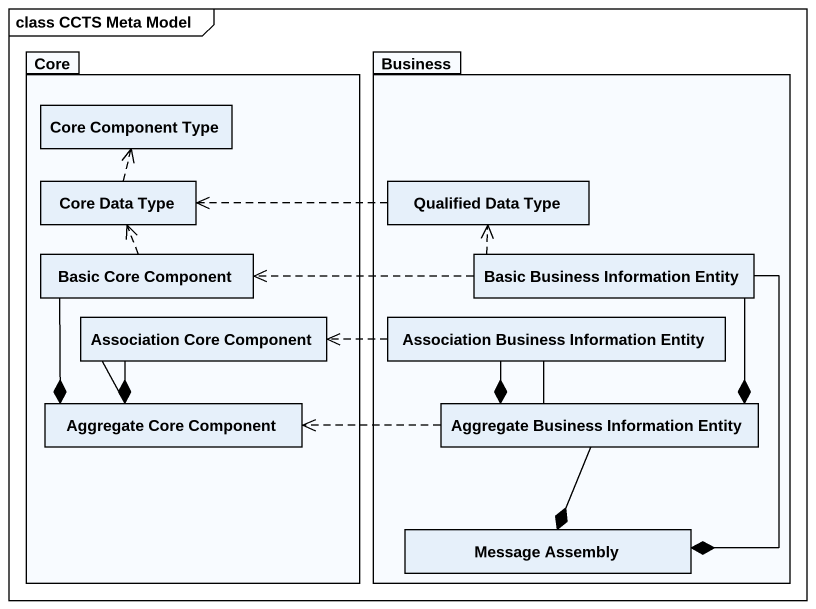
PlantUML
@startuml
mainframe class CCTS Meta Model
hide circle
hide empty members
package Core {
  class "Core Component Type" as Core_Component_Type
  class "Core Data Type" as Core_Data_Type
  class "Basic Core Component" as Basic_Core_Component
  class "Association Core Component" as Association_Core_Component
  class "Aggregate Core Component" as Aggregate_Core_Component
}
package Business {
  class "Qualified Data Type" as Qualified_Data_Type
  class "Basic Business Information Entity" as Basic_Business_Information
  class "Association Business Information Entity" as Association_Business
  class "Aggregate Business Information Entity" as Aggregate_Business
  class "Message Assembly" as Message_Assembly
}
Core_Data_Type .up.> Core_Component_Type
Qualified_Data_Type .left.> Core_Data_Type
Basic_Core_Component .up.> Core_Data_Type
Basic_Core_Component --* Aggregate_Core_Component
Basic_Business_Information .left.> Qualified_Data_Type
Basic_Business_Information .left.> Basic_Core_Component
Basic_Business_Information --* Aggregate_Business
Basic_Business_Information --* Message_Assembly
Association_Core_Component --* Aggregate_Core_Component
Association_Business .left.> Association_Core_Component
Association_Business --* Aggregate_Business
Association_Business -- Aggregate_Business
Aggregate_Core_Component -up- Association_Core_Component
Aggregate_Business .left.> Aggregate_Core_Component
Aggregate_Business --* Message_Assembly
@enduml
